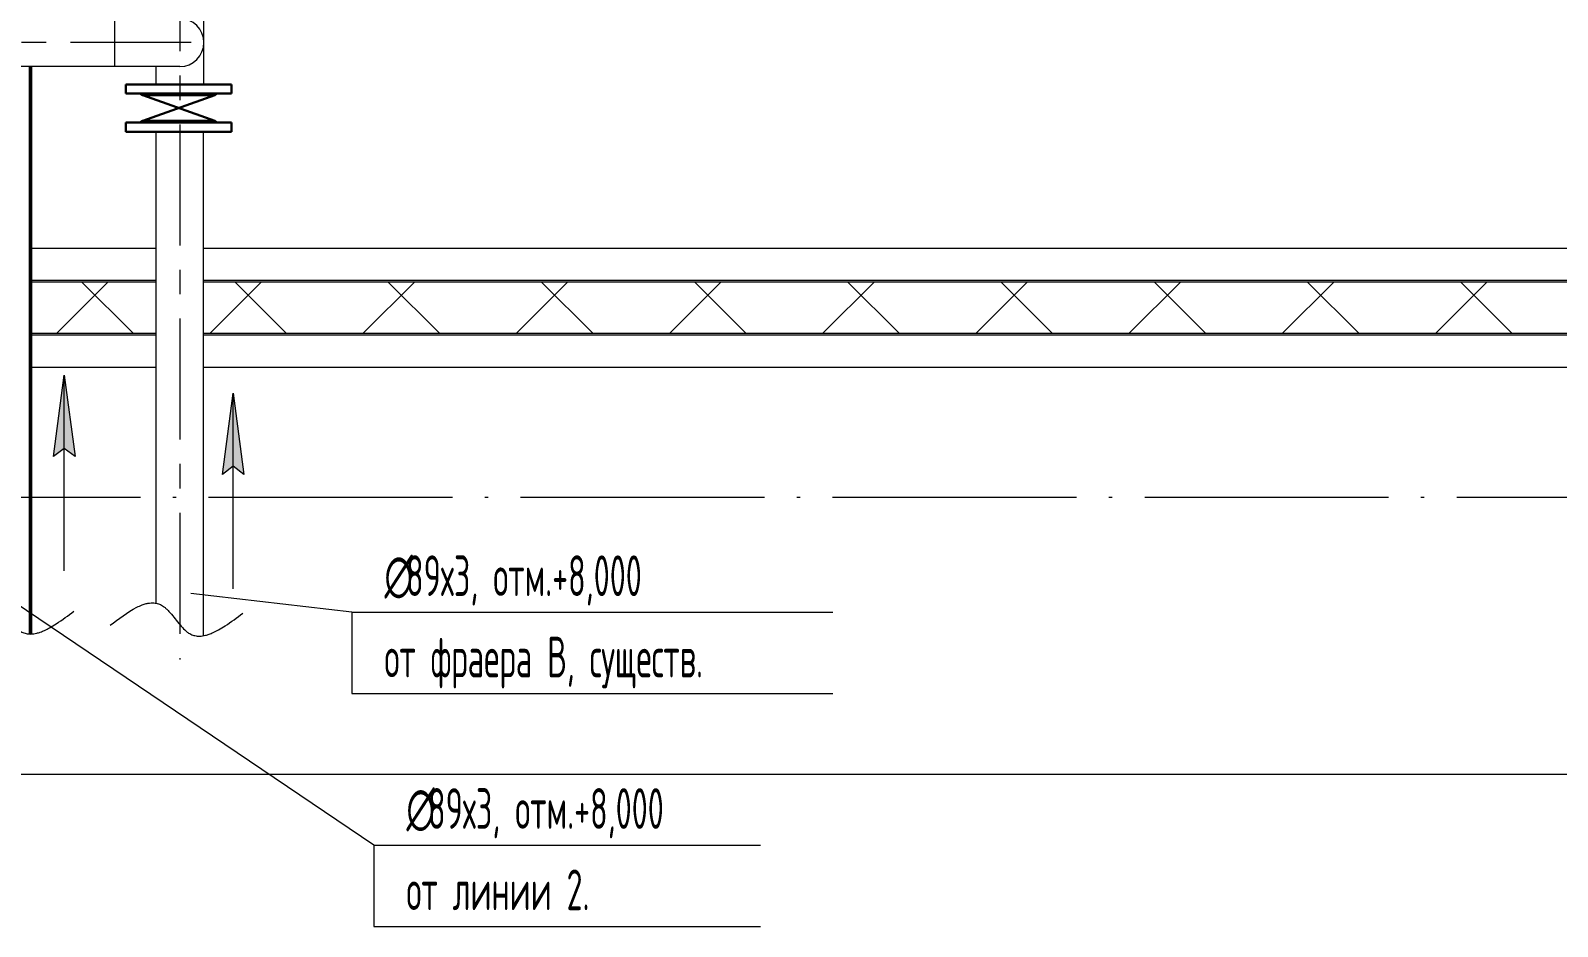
# Model space of a CAD drawing. Header units: millimetres. Extents: x -2281 to 17340, y -2563 to 4166.
# Drawn here: x 552.7 to 646.6, y 116 to 171.1 of the extents above; entities that cross this region are included whole.
import ezdxf

# ---------------------------------------------------------------- set-up
doc = ezdxf.new("R2010")
doc.units = ezdxf.units.MM
for name, pattern in [('K5LT32775', [0]), ('K5LT32826', [0]), ('K5LT32841', [0]), ('K5LT32846', [0]), ('K5LT32847', [0]), ('K5LT32848', [19.2, 15, -2, 0.2, -2]), ('K5LT_AXLED', [11.939881, 7.439881, -1.5, 1.5, -1.5]), ('K5LT_THIN', [0]), ('K5LT_THIN_INCLUDED_TO_HATCHING', [0])]:
    doc.linetypes.add(name, pattern=pattern)
doc.layers.add('Системный слой', color=7, linetype='Continuous')
doc.styles.add('KTEXTSTYLE', font='GOST_AU.SHX', dxfattribs={"width": 0.96, "height": 5})

# ---------------------------------------------------------------- blocks, each defined once
blk = doc.blocks.new('U751')
at = {"layer": 'Системный слой', "color": 7, "linetype": 'K5LT_THIN_INCLUDED_TO_HATCHING', "lineweight": 13}
blk.add_line((710.931, 125.318), (399.608, 125.318), dxfattribs=at)
blk = doc.blocks.new('U1191')
at = {"layer": 'Системный слой', "color": 7, "linetype": 'K5LT_THIN', "lineweight": 13}
for p, q in [((572.437, 135.284), (562.524, 136.445)), ((572.437, 135.284), (572.437, 130.284)), ((572.437, 135.284), (602.036, 135.284)), ((572.437, 130.284), (602.036, 130.284))]:
    blk.add_line(p, q, dxfattribs=at)
at = {"layer": 'Системный слой', "color": 7, "char_height": 2.5, "attachment_point": 1, "style": 'KTEXTSTYLE'}
for s, insert in [('\\H3.5;\\W0.965;\\Q15;\\Q0;\\W0.715;\\H2.50;∅', (574.437, 138.784)), ('\\H3.5;\\W0.965;\\Q15;\\Q0;\\W0.715;\\H2.50;89х3, отм.+8,000', (575.76, 138.784)), ('\\H3.5;\\W0.965;\\Q15;\\Q0;\\W0.715;\\H2.50;от фраера В, существ.', (574.437, 133.784))]:
    blk.add_mtext(s, dxfattribs=dict(at, insert=insert))
blk = doc.blocks.new('U1192')
at = {"layer": 'Системный слой', "color": 7, "linetype": 'K5LT_THIN', "lineweight": 13}
for p, q in [((573.789, 120.969), (551.643, 135.913)), ((573.789, 120.969), (573.789, 115.969)), ((573.789, 120.969), (597.567, 120.969)), ((573.789, 115.969), (597.567, 115.969))]:
    blk.add_line(p, q, dxfattribs=at)
at = {"layer": 'Системный слой', "color": 7, "char_height": 2.5, "attachment_point": 1, "style": 'KTEXTSTYLE'}
for s, insert in [('\\H3.5;\\W0.965;\\Q15;\\Q0;\\W0.715;\\H2.50;∅', (575.789, 124.469)), ('\\H3.5;\\W0.965;\\Q15;\\Q0;\\W0.715;\\H2.50;89х3, отм.+8,000', (577.112, 124.469)), ('\\H3.5;\\W0.965;\\Q15;\\Q0;\\W0.715;\\H2.50;от линии 2.', (575.789, 119.469))]:
    blk.add_mtext(s, dxfattribs=dict(at, insert=insert))
blk = doc.blocks.new('U1256')
at = {"layer": 'Системный слой'}
blk.add_hatch(color=7, dxfattribs=at).paths.add_polyline_path([(565.782, 143.761), (565.124, 148.761), (564.465, 143.761), (565.124, 144.261)])
at = {"layer": 'Системный слой', "color": 7, "linetype": 'K5LT_THIN', "lineweight": 13}
for p, q in [((564.465, 143.761), (565.124, 148.761)), ((565.124, 148.761), (565.782, 143.761)), ((565.124, 136.732), (565.124, 148.761)), ((565.124, 144.261), (564.465, 143.761)), ((565.782, 143.761), (565.124, 144.261))]:
    blk.add_line(p, q, dxfattribs=at)
blk = doc.blocks.new('U1257')
at = {"layer": 'Системный слой'}
blk.add_hatch(color=7, dxfattribs=at).paths.add_polyline_path([(555.395, 144.867), (554.737, 149.867), (554.079, 144.867), (554.737, 145.367)])
at = {"layer": 'Системный слой', "color": 7, "linetype": 'K5LT_THIN', "lineweight": 13}
for p, q in [((554.079, 144.867), (554.737, 149.867)), ((554.737, 149.867), (555.395, 144.867)), ((554.737, 137.839), (554.737, 149.867)), ((554.737, 145.367), (554.079, 144.867)), ((555.395, 144.867), (554.737, 145.367))]:
    blk.add_line(p, q, dxfattribs=at)

msp = doc.modelspace()

# ---------------------------------------------------------------- linework, layer by layer
at = {"layer": 'Системный слой', "color": 30, "linetype": 'K5LT_AXLED', "lineweight": 13, "true_color": 0xff8000}
for p, q in [((561.84537, 332.44395), (561.84537, 132.38261)), ((562.5507, 170.31806), (385.12804, 170.31806))]:
    msp.add_line(p, q, dxfattribs=at)
at = {"layer": 'Системный слой', "color": 7, "linetype": 'K5LT_THIN', "lineweight": 13}
for p, q in [((563.30649, 213.57706), (563.30649, 167.7486)), ((557.84537, 168.84238), (557.84537, 171.79374)), ((561.84537, 168.84256), (391.37331, 168.83473)), ((560.36203, 168.83473), (560.36203, 167.7486)), ((560.36203, 168.83473), (560.36203, 167.7486)), ((560.36203, 164.83667), (560.36203, 135.84965)), ((560.36203, 164.83667), (560.36203, 135.84965)), ((563.28154, 164.83667), (563.28154, 133.84215))]:
    msp.add_line(p, q, dxfattribs=at)
at = {"layer": 'Системный слой', "color": 5, "linetype": 'K5LT32775', "lineweight": 50, "true_color": 0x0000ff}
msp.add_line((552.66203, 133.9505), (552.66203, 168.83473), dxfattribs=at)
at = {"layer": 'Системный слой', "color": 7, "linetype": 'K5LT32841', "lineweight": 30}
for p, q in [((558.5287, 167.18194), (558.5287, 167.7486)), ((558.5287, 167.7486), (565.0287, 167.7486)), ((558.75262, 167.7486), (559.49502, 167.7486)), ((565.0287, 167.18194), (565.0287, 167.7486)), ((558.5287, 167.18194), (565.0287, 167.18194)), ((559.56203, 167.08194), (559.41203, 167.18194)), ((559.56203, 165.50334), (563.99537, 167.08194)), ((563.99537, 165.50334), (559.56203, 167.08194)), ((559.56203, 167.08194), (563.99537, 167.08194)), ((563.99537, 167.08194), (564.14537, 167.18194)), ((558.5287, 165.40334), (565.0287, 165.40334)), ((558.5287, 165.40334), (558.5287, 164.83667)), ((559.56203, 165.50334), (559.41203, 165.40334)), ((559.56203, 165.50334), (563.99537, 165.50334)), ((563.99537, 165.50334), (564.14537, 165.40334)), ((565.0287, 165.40334), (565.0287, 164.83667)), ((558.5287, 164.83667), (565.0287, 164.83667)), ((558.75262, 164.83667), (559.49502, 164.83667))]:
    msp.add_line(p, q, dxfattribs=at)
at = {"layer": 'Системный слой', "color": 150, "linetype": 'K5LT32826', "lineweight": 50, "true_color": 0x007fff}
for p, q in [((560.29515, 164.83667), (560.29515, 164.77402)), ((563.26181, 164.83667), (563.26181, 164.77402))]:
    msp.add_line(p, q, dxfattribs=at)
at = {"layer": 'Системный слой', "color": 7, "linetype": 'K5LT32847', "lineweight": 5}
for p, q in [((552.66203, 157.67848), (560.36203, 157.67848)), ((563.28154, 157.67848), (684.67817, 157.67848)), ((554.27403, 152.44515), (557.44069, 155.61181)), ((558.96401, 152.44515), (555.79734, 155.61181)), ((563.70212, 152.44515), (566.86878, 155.61181)), ((568.3921, 152.44515), (565.22543, 155.61181)), ((573.13021, 152.44515), (576.29687, 155.61181)), ((577.82019, 152.44515), (574.65352, 155.61181)), ((582.5583, 152.44515), (585.72496, 155.61181)), ((587.24828, 152.44515), (584.08161, 155.61181)), ((591.98639, 152.44515), (595.15305, 155.61181)), ((596.67637, 152.44515), (593.5097, 155.61181)), ((601.41448, 152.44515), (604.58114, 155.61181)), ((606.10446, 152.44515), (602.9378, 155.61181)), ((610.84257, 152.44515), (614.00923, 155.61181)), ((615.53255, 152.44515), (612.36589, 155.61181)), ((620.27066, 152.44515), (623.43733, 155.61181)), ((624.96064, 152.44515), (621.79398, 155.61181)), ((629.69875, 152.44515), (632.86542, 155.61181)), ((634.38873, 152.44515), (631.22207, 155.61181)), ((639.12684, 152.44515), (642.29351, 155.61181)), ((643.81682, 152.44515), (640.65016, 155.61181)), ((560.36203, 150.34515), (552.66203, 150.34515)), ((693.34483, 150.34515), (563.28154, 150.34515))]:
    msp.add_line(p, q, dxfattribs=at)
at = {"layer": 'Системный слой', "color": 7, "linetype": 'K5LT32846', "lineweight": 9}
for p, q in [((560.36203, 155.67848), (552.66203, 155.67848)), ((552.66203, 155.61181), (560.36203, 155.61181)), ((686.67817, 155.67848), (563.28154, 155.67848)), ((563.28154, 155.61181), (710.93102, 155.61181)), ((552.66203, 152.44515), (560.36203, 152.44515)), ((552.66203, 152.34515), (560.36203, 152.34515)), ((563.28154, 152.44515), (710.93102, 152.44515)), ((563.28154, 152.34515), (710.93102, 152.34515))]:
    msp.add_line(p, q, dxfattribs=at)
at = {"layer": 'Системный слой', "color": 1, "linetype": 'K5LT32848', "lineweight": 18, "true_color": 0xff0000}
msp.add_line((713.01543, 142.34515), (78.34381, 142.34515), dxfattribs=at)
at = {"layer": 'Системный слой', "color": 7, "linetype": 'K5LT_THIN', "lineweight": 13}
msp.add_arc((561.84537, 170.31806), 1.4755, 270, 90, dxfattribs=at)
for points in [[(547.17031, 134.63029), (547.70006, 135.00543), (548.31569, 135.50961), (549.10817, 135.86391), (549.37508, 135.94809), (549.58703, 135.98836), (549.76751, 136), (549.92688, 135.98982), (550.07087, 135.9614), (550.20315, 135.91679), (550.3283, 135.8559), (550.45372, 135.77479), (550.59221, 135.66367), (550.75882, 135.50273), (550.98035, 135.25206), (551.2411, 134.92125), (551.5258, 134.56848), (551.77932, 134.30523), (551.98102, 134.14924), (552.12426, 134.06631), (552.25363, 134.0121), (552.38677, 133.97449), (552.53007, 133.95254), (552.68684, 133.94784), (552.85923, 133.96281), (553.05266, 134.0012), (553.27504, 134.06931), (553.53923, 134.17789), (553.87028, 134.34772), (554.48617, 134.72511), (554.96994, 135.08884), (555.32504, 135.35175)], [(557.55706, 134.50078), (558.0868, 134.87592), (558.70244, 135.3801), (559.49491, 135.7344), (559.76182, 135.81858), (559.97378, 135.85885), (560.15426, 135.87048), (560.31363, 135.86031), (560.45762, 135.83189), (560.5899, 135.78728), (560.71504, 135.72638), (560.84047, 135.64528), (560.97896, 135.53416), (561.14557, 135.37321), (561.36709, 135.12254), (561.62784, 134.79174), (561.91254, 134.43896), (562.16607, 134.17572), (562.36776, 134.01973), (562.511, 133.9368), (562.64038, 133.88259), (562.77352, 133.84497), (562.91681, 133.82302), (563.07359, 133.81833), (563.24598, 133.8333), (563.4394, 133.87169), (563.66179, 133.9398), (563.92598, 134.04837), (564.25702, 134.21821), (564.87291, 134.5956), (565.35668, 134.95933), (565.71178, 135.22224)]]:
    msp.add_open_spline(points, degree=3, knots=[0, 0, 0, 0, 6.28276242, 7.45849425, 8.29159558, 8.95585569, 9.51863006, 10.01816965, 10.48010902, 10.91945074, 11.35062612, 11.80880475, 12.34622212, 13.04765041, 14.02339008, 15.54564419, 17.0787208, 18.36234704, 19.03193222, 19.51245661, 19.94230882, 20.3714591, 20.8333578, 21.3263127, 21.86919073, 22.48611708, 23.21032499, 24.09189758, 25.21657083, 26.76789756, 31, 31, 31, 31], dxfattribs=at)

# ---------------------------------------------------------------- block references
at = {"layer": 'Системный слой'}
for name in ['U1257', 'U1256', 'U1191', 'U1192', 'U751']:
    msp.add_blockref(name, (0, 0), dxfattribs=at)

doc.saveas('drawing.dxf')
